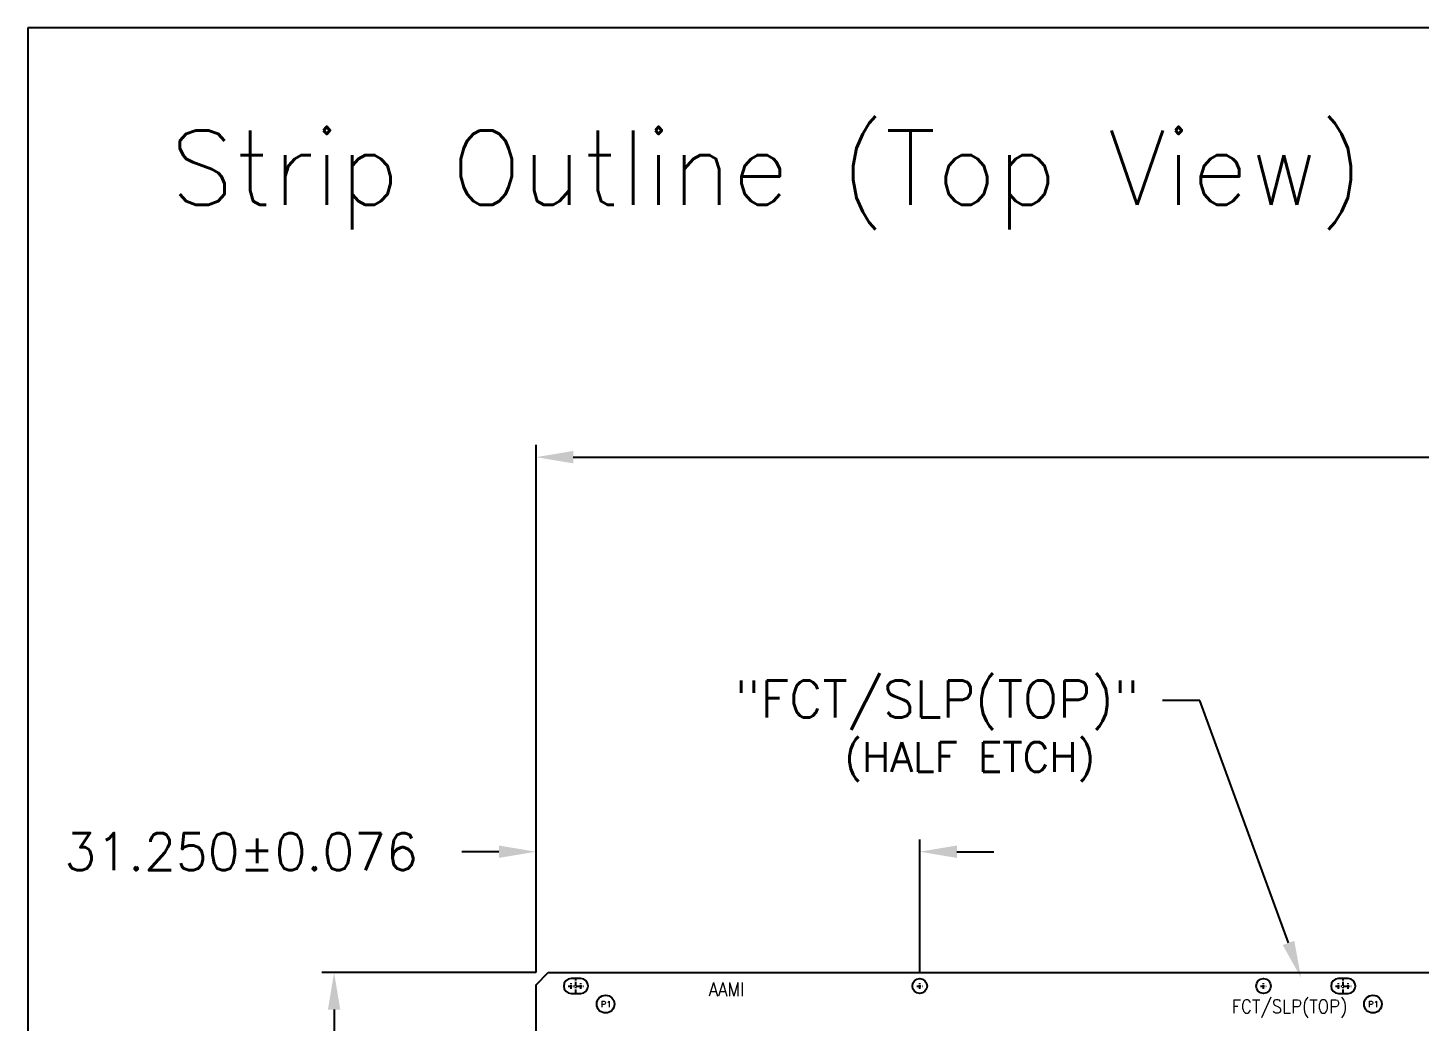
# Model space of a CAD drawing. Extents: x -336 to 28, y -457 to 7.
# Drawn here: x -336.4 to -223.1, y -74.3 to 6.6 of the extents above; entities that cross this region are included whole.
import ezdxf

# ---------------------------------------------------------------- set-up
doc = ezdxf.new("R2010")
doc.units = 0
doc.header["$MEASUREMENT"] = 0
doc.linetypes.add('CENTER', pattern=[50.8, 31.75, -6.35, 6.35, -6.35])
for name, color, linetype in [('1', 7, 'CONTINUOUS'), ('1D', 4, 'CONTINUOUS'), ('TEMPLATE', 6, 'CONTINUOUS')]:
    doc.layers.add(name, color=color, linetype=linetype)
doc.styles.add('ROMANS', font='romans', dxfattribs={"width": 0.85, "height": 0.08})
doc.styles.add('simplex', font='SIMPLEX.SHX')

msp = doc.modelspace()

# ---------------------------------------------------------------- linework, layer by layer
at = {"layer": '1'}
for p, q in [((-295.0362, -71.32), (-294.0362, -70.32)), ((-295.0362, -81.32), (-295.0362, -71.32)), ((-294.0362, -70.32), (-46.0362, -70.32)), ((-291.3862, -70.82), (-292.1862, -70.82)), ((-292.1862, -72.02), (-291.3862, -72.02))]:
    msp.add_line(p, q, dxfattribs=at)
msp.add_lwpolyline([(-229.6862, -72.02), (-228.8862, -72.02, 1), (-228.8862, -70.82), (-229.6862, -70.82, 1)], format="xyb", close=True, dxfattribs=at)
for centre in [(-263.7862, -71.42), (-235.7862, -71.42)]:
    msp.add_circle(centre, 0.6, dxfattribs=at)
for centre, start, end in [((-292.1862, -71.42), 90, 270), ((-291.3862, -71.42), 270, 90)]:
    msp.add_arc(centre, 0.6, start, end, dxfattribs=at)
at = {"layer": '1D'}
for p, q in [((-295.0362, -70.312), (-295.0362, -27.3303)), ((-292.0112, -28.3383), (-188.0418, -28.3383)), ((-240.9821, -48.1675), (-244.0071, -48.1675)), ((-233.7494, -67.9111), (-240.9821, -48.1675)), ((-295.0362, -70.312), (-295.0362, -59.4718)), ((-263.7862, -70.412), (-263.7862, -59.4718)), ((-298.0612, -60.4798), (-301.0862, -60.4798)), ((-260.7612, -60.4798), (-257.7362, -60.4798)), ((-295.0442, -70.32), (-312.4933, -70.32)), ((-311.4853, -73.345), (-311.4853, -88.4668))]:
    msp.add_line(p, q, dxfattribs=at)
at = {"layer": '1D', "linetype": 'CENTER', "ltscale": 0.01}
for p, q in [((-292.1862, -71.6497), (-292.1862, -71.1904)), ((-291.7862, -72.02), (-291.7862, -70.82)), ((-291.3862, -71.6497), (-291.3862, -71.1904)), ((-263.7862, -71.6497), (-263.7862, -71.1904)), ((-235.7862, -71.6497), (-235.7862, -71.1904)), ((-229.6862, -71.6497), (-229.6862, -71.1904)), ((-229.2862, -72.02), (-229.2862, -70.82)), ((-228.8862, -71.6497), (-228.8862, -71.1904)), ((-292.4158, -71.42), (-291.7862, -71.42)), ((-291.7862, -71.42), (-291.1565, -71.42)), ((-264.0158, -71.42), (-263.5565, -71.42)), ((-236.0158, -71.42), (-235.5565, -71.42)), ((-229.9158, -71.42), (-229.2862, -71.42)), ((-229.2862, -71.42), (-228.6565, -71.42))]:
    msp.add_line(p, q, dxfattribs=at)
at = {"layer": '1D'}
for centre in [(-289.3732, -72.8918), (-226.8732, -72.8918)]:
    msp.add_circle(centre, 0.725, dxfattribs=at)
for points in [[(-292.0112, -27.8341), (-292.0112, -28.8425), (-295.0362, -28.3383)], [(-298.0612, -59.9756), (-298.0612, -60.9839), (-295.0362, -60.4798)], [(-260.7612, -59.9756), (-260.7612, -60.9839), (-263.7862, -60.4798)], [(-233.2751, -67.7402), (-232.724, -70.757), (-234.2237, -68.082)], [(-311.9895, -73.345), (-310.9811, -73.345), (-311.4853, -70.32)]]:
    msp.add_solid(points, dxfattribs=at)
at = {"layer": 'TEMPLATE', "color": 6}
msp.add_lwpolyline([(-336.4313, 6.6412), (-336.4313, -456.8566), (-7.2631, -456.8566), (-7.2631, 6.6412)], close=True, dxfattribs=at)

# ---------------------------------------------------------------- texts
at = {"layer": '1D'}
for s, height, style, p in [('Strip Outline (Top View)', 6.063932, 'simplex', (-324.8205, -7.7751)), ('"FCT/SLP(TOP)"', 3.025, 'simplex', (-278.8421, -49.5443)), ('(HALF ETCH)', 2.42, 'simplex', (-269.9196, -53.9636)), ('P1', 0.5, 'ROMANS', (-289.7741, -73.1558)), ('P1', 0.5, 'ROMANS', (-227.2741, -73.1558))]:
    msp.add_text(s, height=height, dxfattribs=dict(at, style=style)).set_placement(p)
at = {"layer": '1D', "linetype": 'ByBlock', "style": 'simplex'}
msp.add_text('31.250±0.076', height=3.025, dxfattribs=at).set_placement((-333.4427, -61.9923))
at = {"layer": '1D', "style": 'ROMANS', "width": 0.9}
for s, p in [('AAMI', (-280.969, -72.2465)), ('FCT/SLP(TOP)', (-238.3765, -73.635))]:
    msp.add_text(s, height=1.1, dxfattribs=at).set_placement(p)

doc.saveas('drawing.dxf')
